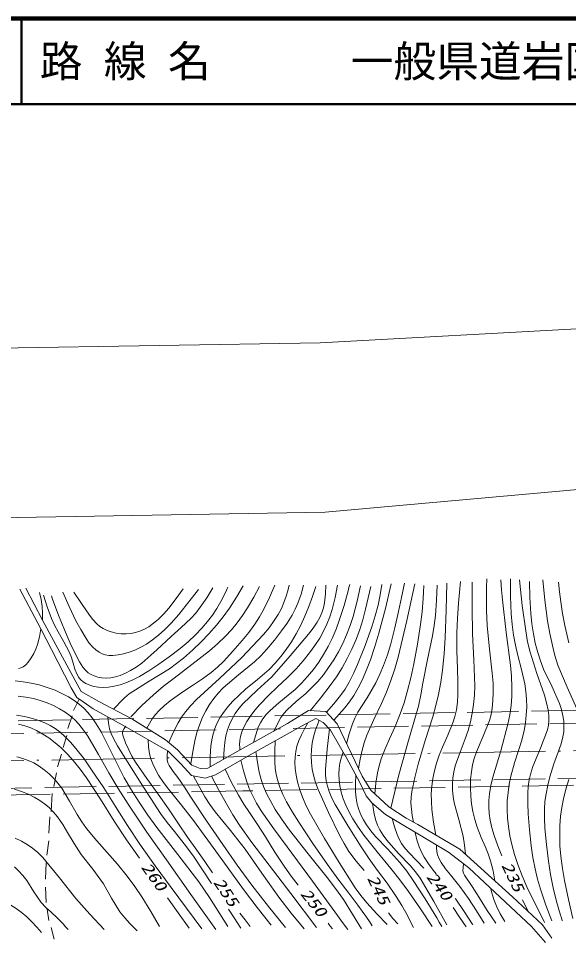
# Model space of a CAD drawing. Units: millimetres, scale not verified. Extents: x -625 to 656109, y -85041 to 274959.
# Drawn here: x 154002 to 218315, y 166968 to 274959 of the extents above; entities that cross this region are included whole.
import ezdxf
from ezdxf.enums import TextEntityAlignment as Align

# ---------------------------------------------------------------- set-up
doc = ezdxf.new("R2010")
doc.units = ezdxf.units.MM
doc.header["$LTSCALE"] = 1000
doc.linetypes.add('DASHED', pattern=[7.5, 6, -1.5])
doc.linetypes.add('LONG_DASHED_DOTTED', pattern=[15.25, 12, -1.5, 0.25, -1.5])
for name, color, linetype, lineweight in [('M-TTL', 2, 'Continuous', 140), ('M-TTL-LINE', 7, 'Continuous', 50), ('S-BGD', 7, 'Continuous', 13), ('S-BGD-HTXT', 6, 'Continuous', 13), ('S-BMK', 2, 'LONG_DASHED_DOTTED', 13)]:
    doc.layers.add(name, color=color, linetype=linetype, lineweight=lineweight)
doc.layers.add('M-TTL-TXT', color=7, linetype='Continuous')
doc.styles.add('ＭＳ ゴシック', font='')
doc.styles.add('ＭＳ 明朝', font='')
doc.styles.get('ＭＳ ゴシック').set_extended_font_data('MS Gothic')
doc.styles.get('ＭＳ 明朝').set_extended_font_data('MS Mincho')

msp = doc.modelspace()

# ---------------------------------------------------------------- linework, layer by layer
at = {"layer": 'M-TTL'}
msp.add_line((656109, 274959), (16109, 274959), dxfattribs=at)
at = {"layer": 'M-TTL-LINE'}
for p, q in [((154359, 274959), (154359, 264959)), ((16109, 264959), (656109, 264959))]:
    msp.add_line(p, q, dxfattribs=at)
at = {"layer": 'S-BGD'}
for p, q in [((154144, 208274), (156602, 203617)), ((156794, 204655), (154850, 208387)), ((159640, 199395), (156794, 204655)), ((156602, 203617), (157852, 201211)), ((157852, 201211), (160180, 196727)), ((161321, 196291), (159640, 199395)), ((160180, 196727), (160827, 195606)), ((160827, 195606), (161560, 195089)), ((163391, 195127), (161321, 196291)), ((161089, 195421), (160425, 194082)), ((161560, 195089), (162724, 194270)), ((167272, 193100), (163391, 195127)), ((160297, 193445), (159787, 191978)), ((162724, 194270), (166462, 192211)), ((187928, 194068), (185470, 192559)), ((189955, 193982), (187928, 194068)), ((191248, 192516), (189955, 193982)), ((171199, 190662), (167272, 193100)), ((185470, 192559), (179908, 189498)), ((181380, 189064), (187092, 192254)), ((187092, 192254), (188774, 193160)), ((188774, 193160), (189636, 192686)), ((189636, 192686), (190498, 191780)), ((194184, 186413), (191248, 192516)), ((159660, 191150), (159213, 189747)), ((166462, 192211), (171507, 189323)), ((190498, 191780), (192396, 188460)), ((172579, 189498), (171199, 190662)), ((171507, 189323), (172973, 187857)), ((174260, 187687), (172579, 189498)), ((179908, 189498), (176157, 187342)), ((177026, 186563), (181380, 189064)), ((159022, 188982), (158576, 187516)), ((192396, 188460), (193862, 185744)), ((172973, 187857), (174223, 186477)), ((175252, 187299), (174260, 187687)), ((176157, 187342), (175252, 187299)), ((158448, 186814), (158130, 185221)), ((174223, 186477), (175818, 186175)), ((175818, 186175), (177026, 186563)), ((195219, 184775), (194184, 186413)), ((193862, 185744), (194669, 184117)), ((197288, 182835), (195219, 184775)), ((157938, 184392), (157811, 182288)), ((194669, 184117), (195316, 183298)), ((195316, 183298), (196911, 181918)), ((199315, 181498), (197288, 182835)), ((157683, 181651), (157556, 179738)), ((196911, 181918), (202258, 178727)), ((200694, 180765), (199315, 181498)), ((205610, 177876), (200694, 180765)), ((157556, 178845), (157301, 177188)), ((202258, 178727), (204284, 177520)), ((204284, 177520), (206656, 175709)), ((211775, 172314), (205610, 177876)), ((157237, 176295), (157173, 174383)), ((206656, 175709), (213974, 168822)), ((157173, 173427), (157237, 171641)), ((215268, 169037), (211775, 172314)), ((157365, 170876), (157556, 169538)), ((157811, 168709), (158193, 167370)), ((213974, 168822), (215613, 166968)), ((216346, 167485), (215268, 169037))]:
    msp.add_line(p, q, dxfattribs=at)
at = {"layer": 'S-BGD', "linetype": 'DASHED'}
for p, q in [((41504, 190791), (259584, 194852)), ((259612, 193352), (41532, 189291)), ((142078, 184819), (343053, 188327)), ((241395, 185753), (180219, 184685)), ((180219, 184685), (120791, 183648))]:
    msp.add_line(p, q, dxfattribs=at)
at = {"layer": 'S-BGD'}
for points in [[(156932, 207564), (157374, 206194), (157868, 204854), (158227, 204048), (158642, 203263), (159310, 202127), (159936, 200940), (160196, 200296), (160408, 199607), (160607, 198926), (160859, 198278), (161046, 197949), (161284, 197649), (161556, 197417), (161872, 197227), (162331, 197034), (162817, 196896), (163354, 196811), (163908, 196784), (164544, 196820), (165175, 196916), (165885, 197095), (166571, 197330), (167372, 197673), (168154, 198076), (169241, 198719), (170314, 199426), (171639, 200366), (172913, 201343), (173830, 202117), (174711, 202938), (175433, 203688), (176119, 204487), (176680, 205231), (177191, 206007), (177799, 207094), (178356, 208211), (178421, 208346), (178491, 208490)], [(180259, 208659), (179487, 207341), (178658, 206046), (177928, 205033), (177144, 204047), (176274, 203054), (175353, 202094), (174347, 201134), (173293, 200212), (172491, 199568), (171647, 198967), (169288, 197524), (166954, 196025), (166382, 195546), (165843, 195015), (165483, 194626), (165122, 194223)], [(167127, 193332), (168438, 194650), (169794, 195928), (170972, 196925), (172188, 197876), (174275, 199442), (176342, 201069), (177290, 201894), (178203, 202768), (178913, 203527), (179583, 204330), (180211, 205190), (180796, 206095), (181514, 207323), (182201, 208574)], [(183969, 208743), (183334, 207289), (182647, 205867), (182172, 205014), (181641, 204185), (180922, 203204), (180146, 202248), (179083, 201018), (177973, 199824), (177266, 199152), (176518, 198523), (175517, 197777), (174470, 197073), (173092, 196170), (171734, 195208), (171074, 194674), (170456, 194097), (170021, 193614), (169634, 193095), (169318, 192567), (169027, 192010)], [(171564, 190354), (172091, 191506), (172669, 192624), (173078, 193291), (173543, 193933), (174160, 194661), (174826, 195354), (177495, 197814), (180101, 200296), (181381, 201600), (182636, 202965), (183295, 203759), (183909, 204594), (184348, 205284), (184738, 206010), (185042, 206710), (185293, 207442), (185479, 208085), (185653, 208743)], [(187338, 208743), (187039, 207681), (186682, 206633), (186368, 205925), (185995, 205233), (185399, 204294), (184751, 203386), (183922, 202300), (183043, 201250), (182336, 200491), (181585, 199774), (179731, 198267), (177920, 196717), (177358, 196120), (176832, 195472), (176347, 194779), (175906, 194043), (175524, 193287), (175193, 192500), (174903, 191638), (174668, 190750), (174380, 189309), (174150, 187852), (174147, 187832), (174144, 187812)], [(176419, 187493), (176428, 188717), (176496, 189924), (176593, 190643), (176748, 191346), (176949, 191965), (177208, 192566), (177555, 193208), (177963, 193835), (178484, 194515), (179055, 195160), (179788, 195886), (180561, 196565), (181957, 197709), (183308, 198893), (184012, 199614), (184675, 200380), (185319, 201218), (185915, 202093), (186476, 203027), (186984, 203988), (187492, 205099), (187948, 206239), (188368, 207403), (188769, 208574)], [(189948, 208743), (189896, 207702), (189784, 206684), (189663, 206085), (189484, 205508), (189238, 204945), (188936, 204404), (188457, 203702), (187914, 203016), (185766, 200469), (183622, 198022), (181903, 196473), (180222, 194878), (179769, 194332), (179356, 193737), (178997, 193116), (178691, 192467), (178445, 191805), (178258, 191127), (178118, 190341), (178037, 189547), (178002, 188968), (177976, 188388)], [(191316, 208743), (191022, 207297), (190670, 205871), (190401, 205017), (190073, 204173), (189683, 203351), (189233, 202545), (188668, 201665), (188048, 200812), (187287, 199873), (186476, 198969), (185412, 197889), (184290, 196835), (183235, 195842), (182218, 194802), (181630, 194119), (181083, 193391), (180689, 192780), (180348, 192138), (180127, 191604), (179966, 191056), (179884, 190577), (179862, 190084), (179873, 189787), (179894, 189490)], [(181476, 190361), (181735, 191259), (182045, 192122), (182287, 192624), (182584, 193102), (182980, 193608), (183433, 194089), (184446, 194985), (185524, 195858), (186334, 196556), (187097, 197293), (187812, 198068), (188484, 198885), (189105, 199736), (189680, 200626), (190203, 201545), (190676, 202499), (191140, 203588), (191549, 204702), (192075, 206373), (192546, 208068), (192647, 208447), (192748, 208827)], [(194011, 208659), (193595, 206863), (193122, 205085), (192774, 204001), (192370, 202935), (191922, 201928), (191419, 200946), (190868, 200003), (190267, 199093), (189653, 198266), (188984, 197469), (188309, 196755), (187588, 196080), (186467, 195147), (185399, 194180), (185015, 193744), (184673, 193263), (184275, 192540), (183925, 191779), (183905, 191733), (183884, 191686)], [(188111, 194061), (189306, 195508), (190453, 196993), (191168, 198020), (191834, 199082), (192428, 200142), (192974, 201238), (193448, 202322), (193865, 203426), (194258, 204664), (194595, 205928), (194902, 207243), (195190, 208574)], [(190036, 193890), (190878, 194846), (191670, 195835), (192186, 196590), (192651, 197378), (193169, 198392), (193640, 199447), (194519, 201694), (195341, 203963), (195726, 205162), (196054, 206385), (196300, 207595), (196492, 208828)], [(197596, 208884), (196902, 206009), (196148, 203140), (195682, 201569), (195159, 200016), (194697, 198821), (194180, 197647), (193718, 196736), (193205, 195856), (192692, 195097), (192131, 194374), (191515, 193655), (190873, 192941)], [(192361, 190204), (192676, 191370), (193048, 192511), (193332, 193199), (193676, 193870), (194755, 195578), (195783, 197320), (196262, 198321), (196686, 199348), (197130, 200597), (197520, 201877), (198007, 203748), (198436, 205635), (198786, 207307), (199121, 208979)], [(200361, 208884), (199415, 204585), (198410, 200298), (198013, 198939), (197555, 197587), (197029, 196226), (196447, 194886), (195560, 193044), (194731, 191186), (194431, 190322), (194188, 189439), (193954, 188384), (193748, 187319)], [(195666, 184355), (195793, 185592), (195979, 186813), (196170, 187633), (196420, 188438), (196871, 189609), (197381, 190765), (198042, 192222), (198647, 193698), (199084, 194965), (199464, 196249), (199876, 197889), (200229, 199544), (200653, 201828), (201017, 204118), (201199, 205634), (201323, 207167), (201368, 207925), (201409, 208693)], [(202946, 208739), (202887, 206968), (202767, 205204), (202620, 204008), (202412, 202810), (201816, 200054), (201276, 197276), (201047, 195918), (200760, 194573), (199585, 190588), (198468, 186584), (197989, 184636), (197533, 182673)], [(204079, 208979), (204014, 205804), (203887, 202619), (203758, 200711), (203569, 198807), (203371, 197379), (203114, 195963), (202810, 194650), (202445, 193342), (201570, 190596), (200752, 187829), (200345, 186238), (199995, 184624), (199910, 183961), (199885, 183297), (199937, 182556), (200051, 181815), (200126, 181420), (200205, 181025)], [(202793, 179532), (202538, 181015), (202342, 182511), (202278, 183435), (202274, 184361), (202333, 185249), (202453, 186144), (202634, 187040), (202877, 187934), (203204, 188878), (203591, 189810), (204220, 191215), (204790, 192637), (205023, 193399), (205198, 194178), (205317, 195040), (205378, 195916), (205385, 197418), (205331, 198940), (205270, 201058), (205269, 203157), (205324, 204888), (205440, 206627), (205562, 207899), (205700, 209170)], [(207035, 209075), (207029, 206069), (207083, 203052), (207243, 200015), (207343, 196970), (207303, 195874), (207202, 194780), (207050, 193762), (206836, 192742), (206569, 191762), (206240, 190789), (205628, 189211), (205078, 187626), (204904, 186914), (204787, 186188), (204736, 185479), (204745, 184765), (204816, 184024), (204946, 183291), (205507, 181352), (206009, 179398), (206150, 178358), (206250, 177299)], [(209707, 174180), (209485, 175353), (209202, 176516), (208936, 177317), (208609, 178107), (208098, 179258), (207639, 180439), (207356, 181353), (207131, 182284), (206975, 183176), (206878, 184084), (206844, 185077), (206871, 186071), (206957, 186900), (207102, 187721), (207298, 188488), (207555, 189248), (208338, 191071), (209063, 192913), (209256, 193634), (209391, 194372), (209483, 195250), (209516, 196142), (209488, 197292), (209400, 198448), (209061, 201237), (208784, 204029), (208721, 205765), (208718, 207504), (208732, 208475), (208751, 209456)], [(210519, 177094), (210038, 178269), (209606, 179486), (209346, 180378), (209146, 181280), (209037, 182030), (208988, 182792), (209001, 183557), (209076, 184331), (209244, 185310), (209471, 186283), (210387, 189388), (211238, 192483), (211445, 193565), (211594, 194662), (211670, 195730), (211686, 196804), (211639, 198096), (211531, 199392), (211024, 203204), (210576, 207030), (210489, 208184), (210410, 209339)], [(211517, 209456), (211532, 207415), (211608, 205373), (211710, 204130), (211872, 202896), (212099, 201702), (212389, 200509), (212819, 198862), (213189, 197205), (213327, 196308), (213405, 195402), (213422, 194490), (213379, 193577), (213275, 192658), (213110, 191739), (212838, 190622), (212505, 189512), (212012, 187979), (211576, 186426), (211379, 185472), (211241, 184507), (211160, 183515), (211141, 182520), (211181, 181516), (211282, 180509), (211452, 179452), (211681, 178405), (212001, 177245), (212379, 176101), (212889, 174769), (213454, 173462), (214410, 171471), (215424, 169500), (215470, 169411), (215521, 169314)], [(216379, 169505), (215678, 171342), (215035, 173193), (214689, 174367), (214398, 175563), (214141, 176910), (213940, 178281), (213745, 180127), (213608, 182001), (213549, 183207), (213550, 184416), (213606, 185212), (213721, 185996), (213904, 186773), (214149, 187546), (215022, 189668), (215848, 191840), (215962, 192382), (216016, 192930), (216005, 193512), (215933, 194108), (215741, 194989), (215488, 195868), (214618, 198391), (213815, 200905), (213532, 202127), (213306, 203378), (212905, 206372), (212565, 209361)], [(213767, 209170), (213804, 207294), (213901, 205421), (214022, 204226), (214204, 203025), (214427, 201943), (214711, 200866), (215027, 199893), (215404, 198931), (216357, 196926), (217255, 194897), (217486, 194187), (217662, 193446), (217752, 192829), (217782, 192200), (217747, 191596), (217651, 191000), (217436, 190170), (217160, 189347), (216616, 187839), (216130, 186318), (215879, 185345), (215685, 184352), (215562, 183458), (215499, 182555), (215492, 181454), (215545, 180338), (215732, 178407), (215979, 176481), (216224, 174920), (216528, 173375), (216925, 171769), (217384, 170166), (217481, 169840), (217581, 169505)], [(219274, 194264), (218147, 196825), (217079, 199399), (216724, 200518), (216423, 201668), (216119, 203100), (215872, 204556), (215554, 206959), (215293, 209361)], [(218356, 201991), (217876, 204026), (217607, 205408), (217397, 206800), (217261, 207941), (217140, 209095)], [(156446, 207869), (156645, 207061), (156784, 206247), (156820, 205464), (156795, 204665), (156794, 204655)], [(176722, 208406), (176016, 207261), (175264, 206154), (174728, 205474), (174145, 204833), (173031, 203768), (171867, 202738), (170170, 201167), (168414, 199625), (167779, 199158), (167114, 198744), (166518, 198435), (165901, 198182), (165360, 198020), (164796, 197916), (164279, 197880), (163758, 197904), (163294, 197982), (162849, 198117), (162490, 198283), (162155, 198505), (161830, 198804), (161538, 199157), (161142, 199775), (160787, 200443), (160043, 201970), (159364, 203498), (158676, 205216), (158035, 206979), (157949, 207225), (157859, 207480)], [(159206, 207901), (159926, 206249), (160721, 204577), (161275, 203542), (161900, 202503), (162280, 201966), (162697, 201481), (163041, 201162), (163421, 200892), (163770, 200716), (164144, 200595), (164580, 200526), (165043, 200516), (165650, 200573), (166264, 200693), (166948, 200887), (167614, 201139), (168308, 201469), (168971, 201851), (169678, 202333), (170358, 202869), (171119, 203555), (171836, 204282), (172749, 205316), (173623, 206396), (174332, 207311), (175038, 208238)], [(173269, 208322), (172447, 207163), (171574, 206036), (170988, 205371), (170344, 204733), (169808, 204279), (169239, 203876), (168735, 203587), (168199, 203350), (167687, 203191), (167158, 203090), (166588, 203043), (166011, 203057), (165424, 203130), (164846, 203263), (164359, 203433), (163901, 203656), (163514, 203911), (163155, 204221), (162713, 204709), (162310, 205243), (161386, 206580), (160469, 207901)], [(156602, 203617), (156448, 202705), (156238, 201814), (156047, 201264), (155799, 200735), (155490, 200221), (155120, 199724), (154858, 199436), (154556, 199193), (154293, 199064), (153996, 198987)], [(153616, 197538), (154557, 197441), (155492, 197283), (156429, 197064), (157353, 196785), (158275, 196443), (159077, 196087), (159854, 195675), (160506, 195265), (161126, 194804), (161641, 194349), (162117, 193848), (162625, 193219), (163093, 192542), (163662, 191588), (164185, 190595), (165254, 188396), (166376, 186227), (167210, 184782), (168094, 183370), (169113, 181864), (170181, 180394), (172648, 177259), (175074, 174079), (176337, 172221), (177552, 170327), (178019, 169582), (178491, 168826)], [(177059, 168490), (174171, 172567), (171291, 176650), (169028, 179882), (166811, 183154), (165665, 184949), (164564, 186787), (163364, 188954), (162110, 191092), (161611, 191803), (161068, 192474), (160577, 192991), (160043, 193465), (159450, 193903), (158818, 194294), (158100, 194665), (157345, 194987), (156556, 195257), (155743, 195472), (154869, 195637), (153984, 195744)], [(153771, 193536), (154709, 193378), (155629, 193163), (156379, 192930), (157101, 192642), (157703, 192342), (158276, 191990), (158872, 191544), (159441, 191042), (160102, 190367), (160722, 189646), (161668, 188417), (162559, 187159), (163968, 185032), (165332, 182862), (166737, 180650), (168195, 178465), (169991, 175920), (171843, 173400), (173649, 170984), (175459, 168574)], [(164463, 193312), (164532, 192627), (164660, 191958), (164848, 191377), (165098, 190804), (165563, 189957), (166091, 189120), (168350, 185535), (170620, 182044), (171399, 180977), (172231, 179939), (173379, 178515), (174478, 177056), (176557, 173848)], [(168136, 176841), (166638, 178980), (165187, 181156), (163593, 183706), (161945, 186228), (161204, 187241), (160403, 188232), (159715, 188990), (158984, 189706), (158287, 190309), (157547, 190870), (156847, 191327), (156119, 191731), (155444, 192042), (154740, 192299), (153998, 192502)], [(176674, 175111), (175795, 176453), (174865, 177764), (173765, 179272), (172708, 180824), (171555, 182579), (170347, 184308), (168992, 186144), (167674, 188032), (167252, 188748), (166886, 189486), (166526, 190321), (166212, 191208), (166181, 191451), (166213, 191694), (166344, 191967), (166537, 192237)], [(197127, 169079), (195915, 170315), (194751, 171589), (194038, 172460), (193366, 173377), (192415, 174824), (191509, 176314), (189798, 179113), (188136, 181949), (187652, 182928), (187214, 183948), (186898, 184828), (186636, 185735), (186468, 186521), (186362, 187307), (186325, 187999), (186349, 188683), (186428, 189298), (186567, 189901), (186796, 190573), (187087, 191241), (187444, 191944), (187829, 192651)], [(194405, 175386), (193501, 176478), (192643, 177610), (192067, 178549), (191542, 179519), (190269, 182163), (189045, 184843), (188746, 185668), (188505, 186511), (188357, 187245), (188267, 187994), (188237, 188751), (188267, 189520), (188357, 190274), (188507, 191025), (188737, 191815), (189026, 192592), (189096, 192768), (189166, 192944)], [(190362, 191924), (190100, 189573), (189896, 187193), (189912, 186528), (189988, 185874), (190130, 185242), (190331, 184621), (190653, 183856), (191039, 183097), (192540, 180582), (194066, 178140), (194995, 176755), (195976, 175401), (197097, 173904), (198175, 172365), (198830, 171291), (199434, 170186), (199805, 169466), (200170, 168742)], [(169173, 190659), (169224, 189838), (169335, 189025), (169487, 188428), (169700, 187840), (170009, 187181), (170381, 186532), (170955, 185684), (171593, 184850), (173073, 183039), (174482, 181221), (177382, 177206), (180326, 173182), (181926, 171079), (183548, 168995)], [(184032, 190545), (183968, 189313), (183965, 188083), (184019, 187342), (184134, 186602), (184316, 185865), (184560, 185130), (184918, 184269), (185335, 183426), (186025, 182213), (186770, 181026), (188435, 178543), (190145, 176099), (191354, 174400), (192612, 172734), (193684, 171352), (194707, 169934), (195039, 169425), (195358, 168911)], [(185232, 168742), (183247, 171183), (181303, 173668), (179570, 176026), (177884, 178421), (175988, 181176), (174143, 183963), (173420, 185111), (172626, 186256), (172094, 186944), (171624, 187652), (171484, 187973), (171400, 188319), (171378, 188822), (171417, 189341), (171418, 189351), (171420, 189372)], [(194095, 168574), (193070, 170293), (191995, 171978), (191067, 173290), (190089, 174566), (187861, 177315), (185687, 180095), (184833, 181293), (184024, 182533), (183491, 183447), (183012, 184387), (182669, 185184), (182379, 186010), (182150, 186876), (181979, 187757), (181864, 188510), (181761, 189276)], [(202363, 168837), (201011, 170906), (199612, 172937), (198591, 174302), (197521, 175631), (195925, 177553), (194365, 179527), (193701, 180458), (193088, 181422), (192652, 182210), (192265, 183035), (191980, 183778), (191746, 184557), (191591, 185274), (191496, 185999), (191468, 186654), (191499, 187305), (191590, 187917), (191742, 188526), (191847, 188870), (191960, 189223)], [(170490, 168826), (169477, 170588), (168409, 172324), (167588, 173528), (166712, 174705), (165576, 176114), (164386, 177495), (163155, 178868), (161972, 180276), (161394, 181080), (160863, 181922), (159987, 183480), (159057, 185012), (158619, 185602), (158136, 186155), (157600, 186676), (157016, 187160), (156419, 187578), (155782, 187949), (155154, 188248), (154508, 188489), (153795, 188684)], [(180018, 188282), (180325, 187015), (180690, 185761), (180988, 184962), (181346, 184176), (181842, 183256), (182393, 182359), (183876, 180236), (185408, 178148), (188366, 174148), (191314, 170117), (191902, 169308), (192495, 168490)], [(178182, 187227), (178924, 185686), (179718, 184175), (180334, 183151), (181007, 182149), (181965, 180760), (182874, 179334), (183976, 177535), (185127, 175771), (185890, 174723), (186691, 173689)], [(174485, 186427), (175110, 185185), (175786, 183977), (176364, 183094), (176998, 182236), (178774, 180078), (180508, 177875), (182441, 175059), (184428, 172271), (185905, 170408), (187422, 168574)], [(188854, 168742), (185828, 172705), (182800, 176684), (181303, 178663), (179850, 180684), (179056, 181905), (178308, 183166), (177423, 184776), (176563, 186414)], [(193448, 186510), (193399, 185538), (193410, 184560), (193483, 183849), (193616, 183146), (193794, 182508), (194031, 181886), (194327, 181294), (194679, 180724), (195187, 180039), (195755, 179376), (197203, 177867), (198601, 176323), (199395, 175295), (200139, 174234), (201540, 172063), (202898, 169848), (203203, 169343), (203507, 168837)], [(218821, 169791), (218295, 172002), (217828, 174230), (217592, 175633), (217415, 177051), (217318, 178286), (217281, 179521), (217306, 180622), (217391, 181724), (217529, 182746), (217729, 183766), (218018, 184899), (218369, 186033)], [(153535, 184873), (154358, 184613), (155156, 184298), (155847, 183964), (156502, 183581), (157061, 183188), (157580, 182751), (158093, 182216), (158562, 181640), (159176, 180757), (159746, 179834), (160518, 178529), (161344, 177251), (162682, 175546), (163959, 173820), (164891, 172163), (165872, 170542), (166421, 169849), (167026, 169185), (167446, 168754), (167880, 168321)], [(204079, 169028), (202559, 171770), (200984, 174485), (200410, 175242), (199782, 175969), (198414, 177420), (197073, 178931), (196635, 179523), (196252, 180142), (195990, 180673), (195783, 181227), (195593, 181979), (195457, 182763), (195423, 182994), (195389, 183235)], [(197702, 181446), (197957, 180495), (198266, 179575), (198503, 179045), (198798, 178536), (199213, 177972), (199687, 177432), (200556, 176541), (201399, 175642)], [(200399, 179836), (200594, 178988), (200848, 178154), (201112, 177537), (201431, 176944), (201937, 176165), (202499, 175413), (202830, 174998)], [(164006, 168490), (162339, 170287), (160712, 172128), (158800, 174539), (156843, 176911), (156267, 177470), (155650, 177984), (155023, 178425), (154351, 178823), (153630, 179180)], [(208465, 169219), (207570, 170686), (206625, 172120), (205591, 173507), (204504, 174864), (203946, 175562), (203427, 176307), (203191, 176741), (203012, 177197), (202921, 177601), (202889, 178025), (202886, 178184), (202885, 178353)], [(206052, 176170), (205978, 175752), (205966, 175349), (206030, 175079), (206153, 174824), (207035, 173533), (207851, 172235), (208795, 170719), (209800, 169219)], [(153553, 175804), (154020, 175365), (154515, 174809), (154972, 174205), (155793, 172894), (156648, 171643), (157199, 171062), (157806, 170510), (158530, 169846), (159209, 169142), (159503, 168817), (159795, 168490)], [(210849, 169409), (210337, 170303), (209881, 171220), (209588, 171992), (209351, 172788), (209283, 173040), (209213, 173303)], [(150740, 172106), (151334, 172007), (151910, 171850), (152515, 171620), (153106, 171329), (153731, 170951), (154323, 170522), (154975, 169965), (155582, 169368), (156138, 168766), (156680, 168153)], [(173943, 168658), (172692, 170428), (171440, 172197)], [(205050, 172127), (205128, 172023), (206112, 170609), (207046, 169163), (207088, 169095), (207130, 169028)], [(213579, 170622), (213263, 171280), (212947, 171938)], [(178540, 170849), (179714, 169087), (179860, 168873), (180006, 168658)], [(204809, 171075), (205584, 169937), (206360, 168788)], [(181106, 168826), (180490, 169610), (179879, 170398)], [(198362, 169146), (197785, 169769), (197250, 170429)], [(190222, 169214), (190461, 168898), (190706, 168574)]]:
    msp.add_lwpolyline(points, dxfattribs=at)
at = {"layer": 'S-BGD-HTXT'}
for p, q in [((189294, 237067), (267173, 241302)), ((40281, 234468), (189294, 237067)), ((306835, 227762), (189859, 217279)), ((40846, 214681), (189859, 217279))]:
    msp.add_line(p, q, dxfattribs=at)
at = {"layer": 'S-BMK'}
msp.add_line((142641, 188027), (241076, 189770), dxfattribs=at)

# ---------------------------------------------------------------- texts
at = {"layer": 'M-TTL-TXT', "style": 'ＭＳ ゴシック'}
for s, p in [('路 線 名', (156489, 269959)), ('一般県道岩国美和線', (192843, 269959))]:
    msp.add_text(s, height=3666, dxfattribs=at).set_placement(p, align=Align.MIDDLE_LEFT)
at = {"layer": 'S-BGD', "style": 'ＭＳ 明朝', "oblique": 15, "width": 1.35}
for s, rotation, p in [('260', 305.4, (167951, 175553)), ('235', 295.6, (210079, 175838)), ('240', 306.1, (201313, 174413)), ('255', 303.8, (176399, 173794)), ('245', 295.5, (194379, 174330)), ('250', 308.6, (186584, 172397))]:
    msp.add_text(s, height=1320, rotation=rotation, dxfattribs=at).set_placement(p, align=Align.BOTTOM_LEFT)

doc.saveas('drawing.dxf')
